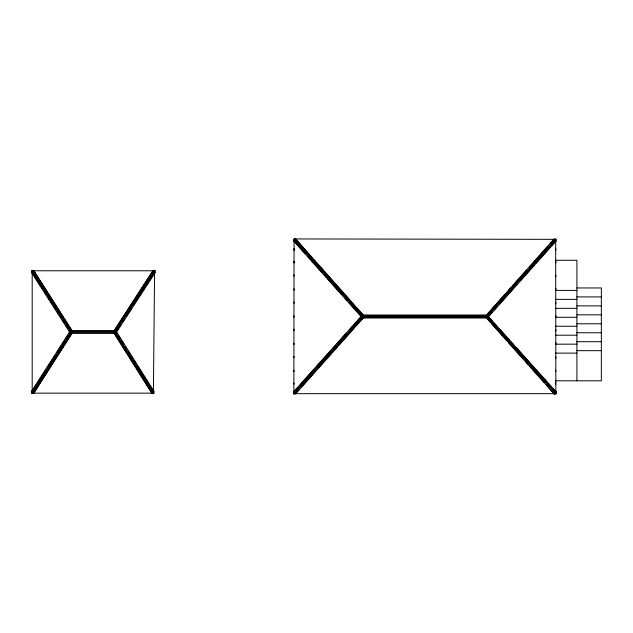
<?xml version="1.0" encoding="UTF-8"?>
<svg xmlns="http://www.w3.org/2000/svg" width="633" height="633" viewBox="0 0 633 633"><rect width="100%" height="100%" fill="white"/><g stroke="black" fill="none" stroke-linecap="round" stroke-linejoin="round"><path stroke-width="0.95" d="M488.708 316.5L556.091 241.023L555.663 238.942L554.112 238.942L486.176 315.432L363.548 315.432L295.611 238.942L294.06 238.942L293.633 241.023L361.016 316.5L293.435 391.977L293.427 393.663L295.413 394.058L363.548 317.568L486.176 317.568L554.31 394.058L555.869 394.058L556.288 391.977L488.28 316.5L492.213 320.899M554.674 239.337L294.06 238.942L362.954 316.112L362.954 316.888L293.854 394.058L294.06 241.023L293.633 241.023M120.911 324.563L116.1 331.969L116.638 331.977L153.938 391.273L153.922 393.156L153.384 393.544L151.991 393.544L114.177 333.433L71.996 333.433L33.589 393.544L32.188 393.544L31.65 393.148L31.65 391.257L69.535 331.969L70.073 331.969L69.021 333.615M116.638 331.977L155.117 272.681L155.132 270.789L154.594 270.386L153.194 270.386L114.185 330.505L114.185 330.901L153.194 270.386M31.65 391.257L33.24 389.611M34.815 387.143L36.398 384.674M37.972 382.197L40.077 378.906M41.129 377.26L43.234 373.968M44.286 372.315L45.339 370.669M47.443 367.377L49.026 364.909M50.6 362.44L52.183 359.963M53.758 357.495L54.81 355.849M56.915 352.557L61.124 345.966M62.707 343.497L64.811 340.198M65.864 338.552L67.968 335.261M34.111 392.325L71.996 333.029M123.047 321.263L124.654 318.795M126.26 316.326L127.858 313.857M128.926 312.211L131.063 308.912M133.207 305.62L134.805 303.152M135.873 301.498L138.01 298.206M139.616 295.738L141.752 292.446M142.821 290.792L144.957 287.501M146.563 285.032L148.169 282.563M149.768 280.087L151.904 276.795M487.481 313.968L490.092 311.04M491.398 309.577L505.775 293.475M508.386 290.555L510.997 287.627M512.303 286.163L526.672 270.062M529.291 267.142L532.551 263.478M533.856 262.015L548.233 245.921M550.188 243.721L553.456 240.065M488.28 316.5L492.205 312.101M494.167 309.901L496.786 306.973M499.397 304.038L513.141 288.656M515.104 286.456L517.066 284.257M520.334 280.593L529.497 270.331M530.802 268.867L534.078 265.203M536.04 263.004L538.003 260.804M539.308 259.34L550.425 246.886M551.739 245.422L554.358 242.486M297.534 387.871L294.48 390.814M300.833 384.191L303.468 381.248M304.782 379.776L314.008 369.474M316.642 366.531L330.481 351.078M333.116 348.134L335.751 345.191M337.065 343.719L346.291 333.425M349.582 329.746L352.217 326.802M353.538 325.33L361.443 316.5L349.012 302.574M296.062 392.935L299.338 389.279M301.308 387.079L315.717 370.985M318.344 368.058L332.752 351.964M334.066 350.5L337.342 346.837M338.647 345.373L353.72 328.543M356.339 325.623L363.548 317.568M556.288 391.977L555.861 391.977L555.663 239.337L556.083 239.337L486.769 316.888L362.954 316.888L293.633 239.337L294.06 239.337M555.663 241.023L556.091 241.023M294.741 248.801L293.839 248.809L293.847 250.154L294.749 250.154M555.45 248.793L555.861 248.793L555.869 250.146L555.45 250.146M294.741 261.429L293.839 261.429L293.847 262.782L294.749 262.782M555.45 261.389L555.861 261.382L555.869 262.735L555.45 262.735M293.973 274.864L293.973 276.217M555.45 275.331L555.861 275.323L555.869 276.676L555.45 276.676M293.973 288.806L293.973 290.159M555.45 288.426L555.861 288.426L555.869 289.779L555.45 289.779M293.973 301.909L293.973 303.254M555.45 302.368L555.861 302.368L555.869 303.721L555.45 303.721M293.973 315.851L293.973 317.196M555.45 315.804L555.861 315.804L555.869 317.149L555.45 317.157M293.973 329.279L293.973 330.632M555.45 329.746L555.861 329.746L555.869 331.091L555.45 331.099M555.45 342.841L555.861 342.841L555.869 344.194L555.45 344.194L576.916 344.154M293.973 343.221L293.973 344.574M293.973 356.324L293.973 357.669M555.45 356.783L555.861 356.783L555.869 358.136L555.45 358.136M293.973 370.265L293.973 371.611M555.45 370.218L555.861 370.218M555.45 371.571L555.869 371.571M293.973 382.854L293.973 384.207M555.45 382.846L555.861 382.846M555.45 384.191L555.869 384.191M294.843 393.663L556.288 393.663L486.769 316.112L362.954 316.112L293.427 393.663L293.854 393.663M555.418 260.274L576.916 260.274L576.916 380.805M33.589 270.386L71.996 330.901L71.996 330.505L33.589 270.386L32.188 270.386L31.65 270.782L31.65 272.673L69.535 331.969M33.177 270.782L153.613 270.782M31.65 272.673L32.188 272.673L32.188 391.257M576.916 287.96L601.35 287.96L601.35 380.805L555.394 380.805M555.418 290.405L576.916 290.405M576.916 296.917L601.35 296.917M555.418 299.362L576.916 299.362M576.916 305.881L601.35 305.881M555.418 308.318L576.916 308.318M576.916 314.838L601.35 314.838M363.548 315.036L486.176 315.036M555.418 317.283L576.916 317.283M363.548 317.964L486.176 317.964M576.916 323.795L601.35 323.795M555.418 326.24L576.916 326.24M71.996 330.505L114.185 330.505M576.916 332.752L601.35 332.752M555.418 335.197L576.916 335.197M576.916 341.709L601.35 341.709M576.916 350.674L601.35 350.674M555.418 353.111L576.916 353.111M152.403 393.148L31.65 393.148L71.276 331.565L114.897 331.565L153.922 393.156L153.384 393.148M293.435 391.977L293.862 391.977M155.117 272.681L154.579 272.681L153.4 391.265L153.938 391.273M494.183 323.091L496.81 326.027M499.437 328.954L509.28 339.945M510.586 341.416L513.213 344.344M515.84 347.28L529.615 362.662M532.242 365.597L534.212 367.797M535.526 369.261L546.675 381.715M548.645 383.914L550.615 386.114M553.242 389.042L555.861 391.977M487.489 319.032L490.108 321.96M491.422 323.423L506.487 340.253M508.449 342.445L522.866 358.547M525.485 361.475L528.104 364.402M529.417 365.858L544.483 382.688M546.453 384.888L554.31 394.058M311.942 257.623L295.611 238.942M313.905 259.823L332.847 281.036M335.458 283.964L349.827 300.066M351.133 301.53L353.752 304.457M356.363 307.377L363.548 315.432M294.06 241.023L305.185 253.477M307.796 256.412L310.415 259.34M311.721 260.804L322.189 272.53M324.151 274.73L326.114 276.93M328.076 279.129L331.352 282.793M332.657 284.257L341.82 294.519M345.088 298.183L347.05 300.374M34.815 276.787L36.92 280.087M37.972 281.732L40.077 285.024M41.129 286.67L42.182 288.316M44.286 291.615L45.869 294.084M47.443 296.553L49.026 299.021M50.6 301.498L52.183 303.967M53.758 306.435L55.862 309.727M56.915 311.381L57.967 313.026M59.549 315.495L61.124 317.964M62.707 320.433L64.811 323.732M65.864 325.378L67.968 328.669M69.021 330.315L70.073 331.969M116.1 331.969L117.152 333.646M118.205 335.316L120.31 338.655M121.354 340.325L123.459 343.664M125.563 347.003L126.608 348.672M128.183 351.18L129.765 353.689M131.34 356.189L132.914 358.697M134.489 361.206L136.063 363.706M137.646 366.214L141.847 372.892M142.9 374.562L144.997 377.901M146.049 379.578L148.146 382.918M150.25 386.257L151.303 387.926M153.384 393.544L114.897 332.365L114.897 331.565L154.594 270.386L155.132 270.789L114.897 332.365L71.276 332.365L31.65 270.782L32.188 270.386L71.276 331.565L71.276 332.365L32.188 393.544L32.188 393.148M114.177 333.029L151.469 392.31M555.869 393.663L486.769 316.888L486.769 316.112L555.663 239.337M151.991 393.148L151.991 393.544M33.589 393.148L33.589 393.544"/></g></svg>
